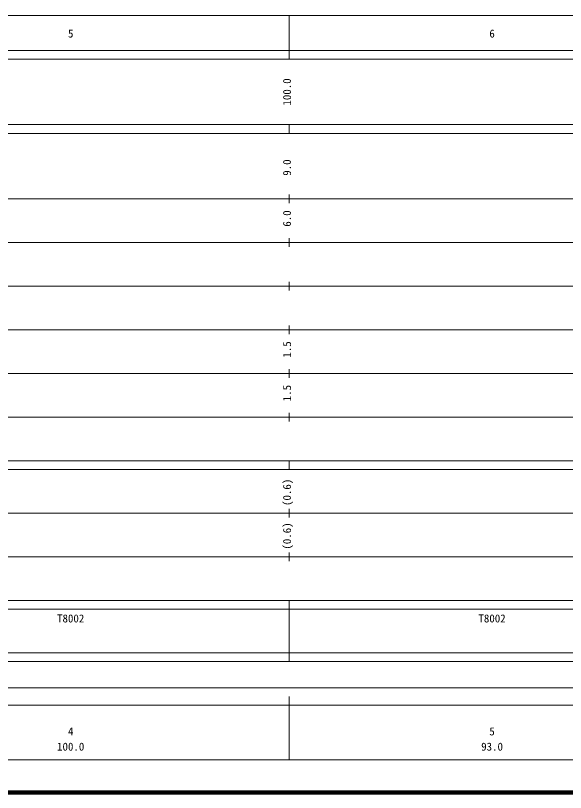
# Model space of a CAD drawing. Units: millimetres on the paper, enlarged 1000 times. Extents: x -136300 to 507753, y -1132897 to 49634.
# Drawn here: x 133118 to 259053, y -310366 to -132366 of the extents above; entities that cross this region are included whole.
import ezdxf
from ezdxf.enums import TextEntityAlignment as Align

# ---------------------------------------------------------------- set-up
doc = ezdxf.new("R2010")
doc.units = ezdxf.units.MM
doc.header["$LTSCALE"] = 1000
doc.layers.add('M-SUV', color=7, linetype='Continuous', lineweight=13)
doc.layers.add('M-TTL', color=2, linetype='Continuous', lineweight=140)
doc.styles.add('ＭＳ ゴシック', font='')
doc.styles.get('ＭＳ ゴシック').set_extended_font_data('MS Gothic')

msp = doc.modelspace()

# ---------------------------------------------------------------- linework, layer by layer
at = {"layer": 'M-SUV'}
for p, q in [((-104247, -132366), (406753, -132366)), ((195753, -142366), (195753, -132366)), ((-132247, -140366), (406753, -140366)), ((-132247, -142366), (406753, -142366)), ((-132247, -157366), (406753, -157366)), ((195753, -159366), (195753, -157366)), ((-132247, -159366), (406753, -159366)), ((-132247, -174366), (406753, -174366)), ((195753, -175366), (195753, -173366)), ((-126247, -184366), (406753, -184366)), ((195753, -185366), (195753, -183366)), ((195753, -195366), (195753, -193366)), ((-120247, -194366), (406753, -194366)), ((-126247, -204366), (406753, -204366)), ((195753, -205366), (195753, -203366)), ((195753, -215366), (195753, -213366)), ((-120247, -214366), (406753, -214366)), ((195753, -225366), (195753, -223366)), ((-126247, -224366), (406753, -224366)), ((-132247, -234366), (406753, -234366)), ((195753, -236366), (195753, -234366)), ((-132247, -236366), (406753, -236366)), ((195753, -247366), (195753, -245366)), ((-123247, -246366), (406753, -246366)), ((195753, -257366), (195753, -255366)), ((-132247, -256366), (406753, -256366)), ((-132247, -266366), (406753, -266366)), ((195753, -268366), (195753, -266366)), ((-132247, -268366), (406753, -268366)), ((195753, -278366), (195753, -268366)), ((195753, -278366), (195753, -268366)), ((-132247, -278366), (406753, -278366)), ((195753, -280366), (195753, -278366)), ((-132247, -280366), (406753, -280366)), ((-61747, -286366), (281253, -286366)), ((195753, -302866), (195753, -288366)), ((-132247, -290366), (406753, -290366)), ((-104247, -302866), (406753, -302866))]:
    msp.add_line(p, q, dxfattribs=at)
at = {"layer": 'M-TTL'}
msp.add_line((-132247, -310366), (507753, -310366), dxfattribs=at)

# ---------------------------------------------------------------- texts
at = {"layer": 'M-SUV', "style": 'ＭＳ ゴシック'}
for s, p in [('5', (145128, -137961)), ('6', (241628, -137961)), ('T8002', (142628, -271961)), ('T8002', (239128, -271961)), ('4', (145128, -297843)), ('5', (241628, -297843)), ('100.0', (142628, -301333)), ('93.0', (239753, -301333))]:
    msp.add_text(s, height=1833, dxfattribs=at).set_placement(p, align=Align.BOTTOM_LEFT)
for s, p in [('100.0', (196753, -152991)), ('9.0', (196753, -169067)), ('6.0', (196753, -180741)), ('1.5', (196753, -210741)), ('1.5', (196753, -220741)), ('(0.6)', (196753, -244727)), ('(0.6)', (196753, -254727))]:
    msp.add_text(s, height=1833, rotation=90, dxfattribs=at).set_placement(p, align=Align.BOTTOM_LEFT)

doc.saveas('drawing.dxf')
